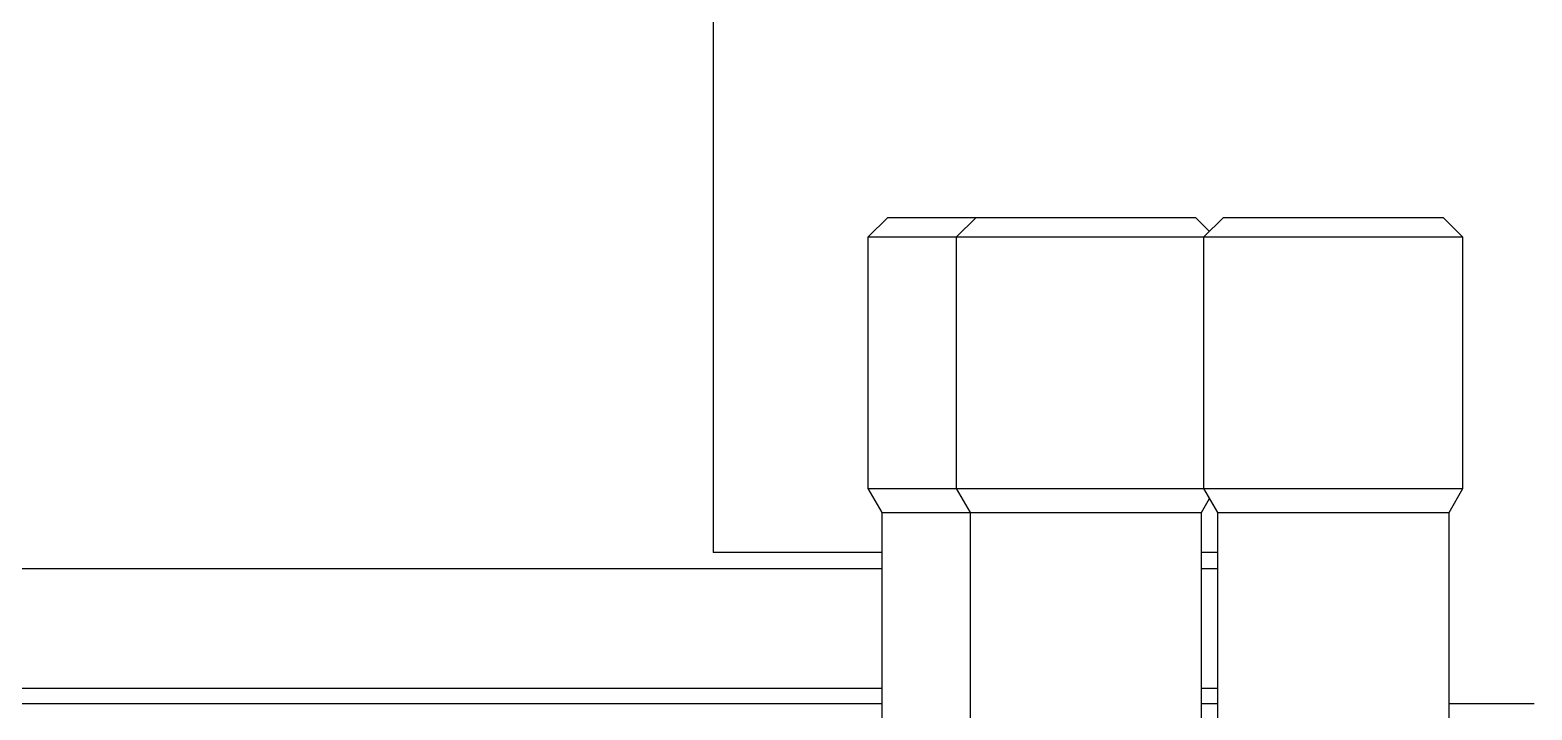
# Model space of a CAD drawing. Header units: inches. Extents: x -347369 to -260369, y 119522 to 149869.
# Drawn here: x -282174.7 to -281798.2, y 137391.2 to 137561.6 of the extents above; entities that cross this region are included whole.
import ezdxf

# ---------------------------------------------------------------- set-up
doc = ezdxf.new("R2010")
doc.units = ezdxf.units.IN
doc.header["$LTSCALE"] = 300
doc.layers.add('MACCHINA', color=40, linetype='Continuous')
doc.layers.add('QUOTE', color=7, linetype='Continuous')

# ---------------------------------------------------------------- blocks, each defined once
blk = doc.blocks.new('A$C27be3406')
at = {"layer": 'MACCHINA'}
for p, q in [((326.74, -1387.5), (326.74, -1569)), ((370.5, -1485), (365.5, -1490)), ((370.5, -1485), (447.63, -1485)), ((392.63, -1485), (387.63, -1490)), ((451.14, -1488.51), (447.63, -1485)), ((454.65, -1485), (449.65, -1490)), ((454.65, -1485), (509.65, -1485)), ((514.65, -1490), (509.65, -1485)), ((365.5, -1490), (365.5, -1552.94)), ((514.65, -1490), (365.5, -1490)), ((387.63, -1490), (387.63, -1552.94)), ((449.65, -1490), (449.65, -1552.94)), ((514.65, -1552.94), (514.65, -1490)), ((365.5, -1552.94), (369, -1559)), ((365.5, -1552.94), (514.65, -1552.94)), ((387.63, -1552.94), (391.13, -1559)), ((449.65, -1552.94), (453.15, -1559)), ((511.15, -1559), (514.65, -1552.94)), ((449.13, -1559), (451.14, -1555.52)), ((369, -1559), (369, -1687)), ((369, -1559), (449.13, -1559)), ((391.13, -1559), (391.13, -1687)), ((449.13, -1687), (449.13, -1559)), ((453.15, -1559), (453.15, -1687)), ((453.15, -1559), (511.15, -1559)), ((511.15, -1687), (511.15, -1559)), ((369, -1569), (326.74, -1569)), ((453.15, -1569), (449.13, -1569)), ((-116.5, -1573), (369, -1573)), ((449.13, -1573), (453.15, -1573)), ((-116.5, -1603), (369, -1603)), ((449.13, -1603), (453.15, -1603)), ((369, -1607), (-116.5, -1607)), ((453.15, -1607), (449.13, -1607)), ((532.5, -1607), (511.15, -1607))]:
    blk.add_line(p, q, dxfattribs=at)

msp = doc.modelspace()

# ---------------------------------------------------------------- block references
at = {"layer": 'QUOTE'}
msp.add_blockref('A$C27be3406', (-282330.166, 138999.656), dxfattribs=at)

doc.saveas('drawing.dxf')
